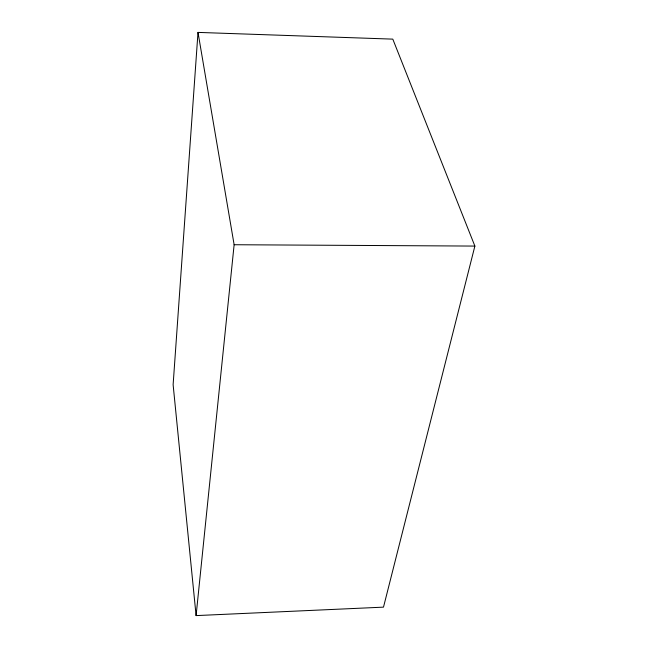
<?xml version="1.0" encoding="UTF-8"?>
<svg xmlns="http://www.w3.org/2000/svg" width="648" height="648" viewBox="0 0 648 648"><rect width="100%" height="100%" fill="white"/><g stroke="black" fill="none" stroke-linecap="round" stroke-linejoin="round"><path stroke-width="0.97" d="M198.005 32.4L173.121 384.685L196.093 615.6L383.495 607.144L474.879 246.078L392.801 39.131L198.005 32.4L234.131 244.733L196.093 615.6M234.131 244.733L474.879 246.078"/></g></svg>
